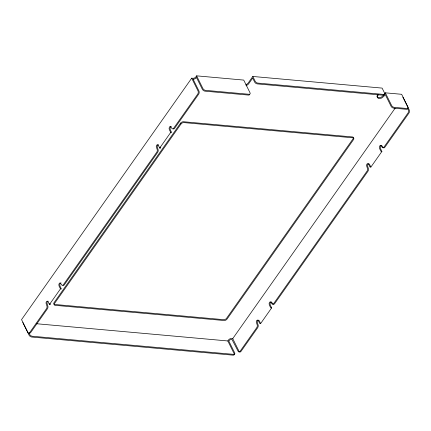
<?xml version="1.0" encoding="UTF-8"?>
<svg xmlns="http://www.w3.org/2000/svg" width="431" height="431" viewBox="0 0 431 431"><rect width="100%" height="100%" fill="white"/><g stroke="black" fill="none" stroke-linecap="round" stroke-linejoin="round"><path stroke-width="0.65" d="M377.335 94.885L376.936 96.808L378.574 97.767L381.29 97.201L383.493 95.434L385.33 92.832L401.644 94.297L407.936 106.974A2.311 1.293 35.2 0 1 406.929 108.499L394.306 107.362A2.311 1.293 35.2 0 1 391.623 105.503L385.33 92.832M196.617 75.845L202.909 88.517A2.311 1.293 35.2 0 0 205.592 90.375L248.999 94.281A2.311 1.293 35.2 0 0 250.012 92.757L243.72 80.085L196.617 75.845L195.884 76.885A2.311 1.331 -26.4 0 1 192.932 78.286L191.703 78.173L21.55 319.619L27.843 332.296A2.311 1.374 -84.9 0 0 29.782 332.42L46.505 308.693A2.311 1.374 -84.9 0 0 46.769 305.439L45.982 302.934L46.429 301.598L47.281 301.091L48.046 301.705L49.446 304.518L50.368 304.604L49.807 303.478M49.446 304.518L60.469 288.878L61.391 288.959L59.995 286.141L59.769 284.767L60.216 283.431L61.067 282.919M60.469 288.878L59.069 286.06L58.848 284.681L59.289 283.345L60.146 282.838L61.466 284.579A2.311 1.374 -84.9 0 0 63.411 284.702L156.755 152.251A2.311 1.374 -84.9 0 0 157.019 148.991L156.232 146.492L156.679 145.155L157.53 144.644L158.296 145.258L159.691 148.075L170.719 132.43L171.64 132.516L170.245 129.699L170.019 128.319L170.46 126.989L171.317 126.477M252.814 76.465L255.19 81.254A2.311 1.293 35.2 0 0 257.878 83.108L383.482 94.416A2.311 1.293 35.2 0 0 384.49 92.891L382.114 88.102L252.814 76.465L248.035 83.242L245.837 85.009M378.52 94.637L377.755 95.725L377.357 97.654L378.994 98.613L381.71 98.042L383.913 96.28L385.195 94.459L391.068 106.285A2.311 1.293 35.2 0 0 393.756 108.143L406.379 109.28A2.311 1.293 35.2 0 0 407.559 108.58M36.193 323.708L227.821 340.959L228.554 339.914A2.311 1.331 -26.4 0 1 231.506 338.518L232.735 338.626L239.027 351.303A2.311 1.374 -84.9 0 0 240.967 351.427L257.69 327.7A2.311 1.374 -84.9 0 0 257.953 324.446L257.167 321.941L257.614 320.605L258.471 320.098L259.23 320.712L260.631 323.53L271.654 307.885L270.259 305.067L270.032 303.688L270.474 302.357L271.331 301.845L272.656 303.586A2.311 1.374 -84.9 0 0 274.595 303.715L367.939 171.258A2.311 1.374 -84.9 0 0 368.203 168.004L367.417 165.499L367.864 164.163L368.715 163.656L369.48 164.27L370.881 167.083L381.904 151.443L380.503 148.625L380.282 147.246L380.724 145.91L381.58 145.403L382.9 147.143A2.311 1.374 -84.9 0 0 384.845 147.267L408.917 113.111A2.311 1.374 -84.9 0 0 409.181 109.857L402.888 97.185M232.735 338.626L395.135 108.181M246.257 85.85L248.455 84.088L252.685 78.092L254.64 82.035A2.311 1.293 35.2 0 0 257.329 83.894L382.927 95.197A2.311 1.293 35.2 0 0 384.113 94.497M158.457 144.73L157.601 145.236L157.153 146.572L157.94 149.078A2.311 1.374 -84.9 0 1 157.676 152.332L64.332 284.789A2.311 1.374 -84.9 0 1 62.958 285.295M48.207 301.172L47.351 301.684L46.909 303.015L47.69 305.52A2.311 1.374 -84.9 0 1 47.426 308.774L30.709 332.5A2.311 1.374 -84.9 0 1 29.335 333.012M381.904 151.443L380.982 151.356L379.582 148.539L379.355 147.165L379.803 145.829L380.654 145.317L381.979 147.057A2.311 1.374 -84.9 0 0 383.919 147.186L407.99 113.03A2.311 1.374 -84.9 0 0 408.254 109.776L407.376 107.998M159.691 148.075L160.618 148.162L160.057 147.03M370.881 167.083L369.954 167.002L368.559 164.184L367.794 163.57L366.937 164.082L366.495 165.412L367.277 167.918A2.311 1.374 -84.9 0 1 367.013 171.172L273.669 303.629A2.311 1.374 -84.9 0 1 271.729 303.505L270.409 301.765L269.553 302.271L269.106 303.607L269.332 304.986L270.733 307.799L271.654 307.885M260.631 323.53L259.704 323.444L258.309 320.626L257.544 320.017L256.693 320.524L256.246 321.86L257.032 324.365A2.311 1.374 -84.9 0 1 256.768 327.619L240.045 351.346A2.311 1.374 -84.9 0 1 238.106 351.217L231.921 339.364A2.311 1.331 -26.4 0 0 228.974 340.759L228.791 341.018L234.663 352.849A2.311 1.293 35.2 0 1 233.656 354.374L32.32 336.25A2.311 1.293 35.2 0 1 29.637 334.397L29.049 333.211M191.703 78.173L197.991 90.849A2.311 1.374 -84.9 0 1 197.727 94.103L173.655 128.26A2.311 1.374 -84.9 0 1 171.716 128.136L170.396 126.396L169.539 126.903L169.092 128.239L169.318 129.618L170.719 132.43M227.821 340.959L234.114 353.63A2.311 1.293 35.2 0 1 233.101 355.155L31.77 337.037A2.311 1.293 35.2 0 1 29.082 335.178L22.789 322.501M173.208 128.853A2.311 1.374 -84.9 0 0 174.582 128.341L198.653 94.184A2.311 1.374 -84.9 0 0 198.917 90.93L193.045 79.105L193.352 79.132A2.311 1.331 -26.4 0 0 196.299 77.731L196.488 77.472L202.36 89.303A2.311 1.293 35.2 0 0 205.043 91.156L248.45 95.062A2.311 1.293 35.2 0 0 249.63 94.362M180.567 123.147L54.004 302.745A2.311 1.331 -26.4 0 0 54.748 304.475L223.635 319.673A2.311 1.331 -26.4 0 0 226.582 318.277L353.151 138.68A2.311 1.331 -26.4 0 0 352.407 136.95L183.52 121.747A2.311 1.331 -26.4 0 0 180.567 123.147M180.988 123.988L54.425 303.586A2.311 1.331 -26.4 0 0 55.168 305.32L224.055 320.519A2.311 1.331 -26.4 0 0 227.002 319.123L353.571 139.525A2.311 1.331 -26.4 0 0 352.822 137.791L183.94 122.593A2.311 1.331 -26.4 0 0 180.988 123.988"/></g></svg>
